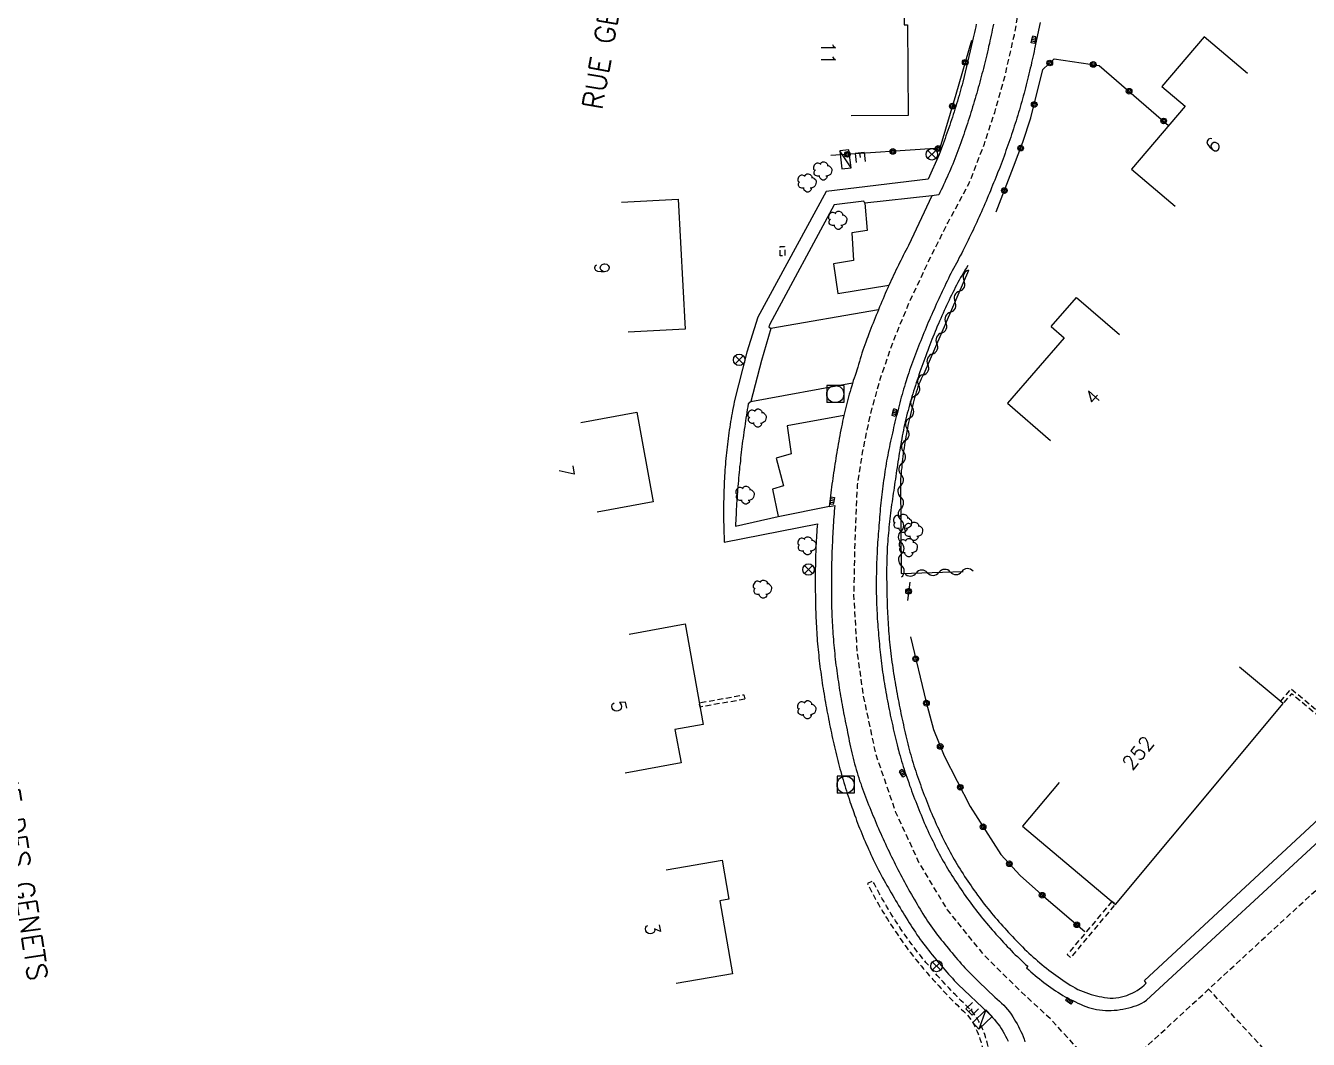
# Model space of a CAD drawing. Header units: millimetres. Extents: x 150037 to 150985, y 153000 to 154000.
# Drawn here: x 150276 to 150388.6, y 153762.5 to 153851.5 of the extents above; entities that cross this region are included whole.
import ezdxf
from ezdxf.enums import TextEntityAlignment as Align

# ---------------------------------------------------------------- set-up
doc = ezdxf.new("R2010")
doc.units = ezdxf.units.MM
doc.linetypes.add('DASHED', pattern=[0.75, 0.5, -0.25])
doc.layers.get('0').update_dxf_attribs({"linetype": 'CONTINUOUS'})
for name, color, linetype in [('W0001', 6, 'DASHED'), ('W0008', 7, 'CONTINUOUS'), ('W0017', 7, 'CONTINUOUS'), ('W0100', 7, 'CONTINUOUS'), ('W0112', 1, 'DASHED'), ('W0300', 7, 'CONTINUOUS'), ('W0310', 3, 'CONTINUOUS'), ('W0322', 7, 'CONTINUOUS'), ('W0400', 7, 'CONTINUOUS'), ('W0420', 7, 'CONTINUOUS'), ('W0430', 7, 'CONTINUOUS'), ('W0469', 7, 'CONTINUOUS'), ('W0989', 7, 'CONTINUOUS'), ('W0991', 7, 'CONTINUOUS')]:
    doc.layers.add(name, color=color, linetype=linetype)
doc.styles.get("Standard").update_dxf_attribs({"font": 'romans.shx', "width": 0.85})

# ---------------------------------------------------------------- blocks, each defined once
blk = doc.blocks.new('T400')
for p, q in [((-0.15, 0.3), (0.15, 0.3)), ((-0.15, -0.25), (-0.15, 0.3)), ((-0.15, 0.15), (0.15, 0.15)), ((-0.15, 0), (0.15, 0)), ((0.15, 0.3), (0.15, -0.25)), ((-0.15, -0.15), (0.15, -0.15)), ((-0.15, -0.25), (-0.15, -0.3)), ((-0.15, -0.3), (0.15, -0.3)), ((0.15, -0.3), (0.15, -0.25))]:
    blk.add_line(p, q)
blk = doc.blocks.new('T300')
for p, q in [((-0.8, 0.51), (-0.86, 0.34)), ((-0.86, 0.34), (-0.86, 0.17)), ((-0.86, 0.17), (-0.74, 0.06)), ((-0.69, 0.63), (-0.8, 0.51)), ((-0.8, -0.06), (-0.74, 0.06)), ((-0.74, 0.06), (-0.69, 0.11)), ((-0.57, 0.69), (-0.69, 0.63)), ((-0.46, 0.69), (-0.57, 0.69)), ((-0.29, 0.63), (-0.46, 0.69)), ((-0.29, 0.63), (-0.17, 0.74)), ((-0.23, 0.57), (-0.29, 0.63)), ((-0.17, 0.74), (-0.06, 0.8)), ((-0.06, 0.8), (0.06, 0.8)), ((0.06, 0.8), (0.23, 0.74)), ((0.23, 0.74), (0.34, 0.63)), ((0.34, 0.63), (0.4, 0.51)), ((0.46, 0.46), (0.34, 0.46)), ((0.4, 0.51), (0.4, 0.46)), ((0.57, 0.4), (0.46, 0.46)), ((0.57, 0.4), (0.69, 0.29)), ((0.69, 0.29), (0.74, 0.17)), ((0.74, 0.06), (0.69, -0.17)), ((0.74, 0.17), (0.74, 0.06)), ((-0.8, -0.17), (-0.8, -0.06)), ((-0.8, -0.23), (-0.8, -0.17)), ((-0.74, -0.34), (-0.8, -0.23)), ((-0.69, -0.4), (-0.74, -0.34)), ((-0.51, -0.46), (-0.69, -0.4)), ((-0.4, -0.46), (-0.51, -0.46)), ((-0.4, -0.46), (-0.34, -0.46)), ((-0.34, -0.46), (-0.34, -0.4)), ((-0.34, -0.51), (-0.34, -0.46)), ((-0.29, -0.63), (-0.34, -0.51)), ((-0.17, -0.74), (-0.29, -0.63)), ((-0.06, -0.8), (-0.17, -0.74)), ((0.06, -0.8), (-0.06, -0.8)), ((0.17, -0.74), (0.06, -0.8)), ((0.23, -0.69), (0.17, -0.74)), ((0.29, -0.46), (0.23, -0.46)), ((0.29, -0.63), (0.23, -0.69)), ((0.46, -0.4), (0.29, -0.46)), ((0.34, -0.51), (0.29, -0.63)), ((0.34, -0.51), (0.34, -0.46)), ((0.57, -0.34), (0.46, -0.4)), ((0.63, -0.29), (0.57, -0.34)), ((0.69, -0.17), (0.63, -0.29))]:
    blk.add_line(p, q)
blk = doc.blocks.new('T430')
at = {"flags": 128}
for points in [[(-0.4, 2.1), (0.4, 2.1)], [(-0.4, 2.1), (-0.4, 1.3)], [(-0.4, 1.7), (0, 1.7)], [(-0.4, 1.3), (0.4, 1.3)], [(0.8, 0.8), (-0.8, 0.8)], [(-0.8, 0.8), (-0.8, 0)], [(0.8, 0.8), (-0.8, 0)], [(-0.8, 0), (0.8, 0)], [(0.8, 0), (0.8, 0.8)]]:
    blk.add_lwpolyline(points, dxfattribs=at)
blk = doc.blocks.new('T420')
for p, q in [((0.75, 0.75), (-0.75, 0.75)), ((-0.75, 0.75), (-0.75, -0.75)), ((0.75, 0.75), (0.75, -0.75)), ((0.75, -0.75), (-0.75, -0.75))]:
    blk.add_line(p, q)
blk.add_ellipse((0, 0), major_axis=(-0.53, 0.53), ratio=1, start_param=3.926991, end_param=10.210176)
blk = doc.blocks.new('t322o')
at = {"color": 0, "linetype": 'Continuous'}
for radius in [0.25, 0.15]:
    blk.add_circle((0, 0), radius, dxfattribs=at)
blk = doc.blocks.new('t310o')
at = {"color": 0, "linetype": 'Continuous'}
for centre, start, end in [((-0.5, 0.38), 216.8699, 323.1304), ((0.5, -0.37), 36.8699, 143.1303)]:
    blk.add_arc(centre, 0.625, start, end, dxfattribs=at)
blk = doc.blocks.new('T469')
at = {"color": 0, "linetype": 'Continuous', "flags": 128}
for points in [[(-0.35, 0.35), (0.35, -0.35)], [(-0.35, -0.35), (0.35, 0.35)]]:
    blk.add_lwpolyline(points, dxfattribs=at)
at = {"color": 0, "linetype": 'Continuous'}
blk.add_circle((0, 0), 0.5, dxfattribs=at)

msp = doc.modelspace()

# ---------------------------------------------------------------- linework, layer by layer
at = {"layer": 'W0001', "flags": 128}
for points in [[(150557.22, 153911.95), (150568.26, 153897.22), (150571.49, 153889.95), (150570.79, 153884.96), (150566.74, 153864.05), (150563.92, 153849.5), (150558.38, 153820.99), (150549.94, 153777.56), (150548.2, 153768.61), (150545.69, 153759.37), (150527.23, 153755.67), (150515.09, 153754.66), (150453.25, 153745.49), (150424.48, 153741.25), (150404.69, 153739.15), (150397.3, 153745.56), (150387.01, 153759.18), (150379.86, 153766.94)], [(150371.04, 153758.8), (150365.93, 153764.36), (150363.06, 153767.02), (150360.11, 153769.97), (150356.93, 153773.89), (150354.42, 153778.07), (150352.39, 153782.46), (150350.64, 153787.56), (150349.54, 153792.76), (150349, 153796.59), (150348.71, 153801.53), (150348.81, 153806.25), (150349.02, 153811.19), (150349.46, 153814.05), (150350.15, 153817.37), (150351.05, 153820.59), (150352.12, 153823.73), (150353.58, 153827.26), (150355.2, 153830.71), (150356.95, 153834.23), (150358.8, 153837.64), (150360.17, 153841.16), (150361.07, 153843.92), (150362.02, 153847.3), (150362.8, 153850.74), (150363.45, 153854.21), (150363.96, 153858.34), (150364.21, 153861.8), (150364.31, 153865.26), (150364.23, 153875.34), (150364.17, 153883.55), (150363.88, 153886.63), (150363.85, 153893.7), (150364.01, 153898.24), (150365.11, 153904.75)], [(150279.37, 153677.64), (150283.88, 153680.51), (150286.06, 153681.39), (150289.46, 153683.56), (150317.75, 153709.64), (150349.8, 153739.22), (150397.27, 153782.98), (150432.69, 153815.66), (150460.67, 153841.46), (150464.93, 153845.6), (150468.43, 153850.92), (150473.88, 153847.96), (150478.74, 153844.21), (150483.09, 153839.49), (150491.08, 153832.7), (150504.88, 153833.79), (150544.76, 153839.69), (150555.4, 153840.15), (150561.86, 153838.9)]]:
    msp.add_lwpolyline(points, dxfattribs=at)
at = {"layer": 'W0008', "flags": 128}
for points in [[(150359.45, 153851.68), (150359.4, 153851.44), (150359.35, 153851.19), (150359.29, 153850.95), (150359.24, 153850.7), (150359.18, 153850.46), (150359.12, 153850.22), (150358.27, 153846.59), (150358.21, 153846.35), (150358.14, 153846.11), (150358.07, 153845.87), (150358.01, 153845.64), (150357.94, 153845.4), (150357.87, 153845.16), (150357.8, 153844.92), (150357.73, 153844.68), (150357.65, 153844.45), (150357.58, 153844.21), (150357.51, 153843.98), (150357.43, 153843.74), (150357.36, 153843.5), (150357.28, 153843.27), (150357.2, 153843.03), (150357.12, 153842.8), (150357.04, 153842.57), (150356.96, 153842.33), (150356.88, 153842.1), (150356.79, 153841.87), (150356.71, 153841.63), (150356.62, 153841.4), (150356.54, 153841.17), (150356.45, 153840.94), (150356.36, 153840.7), (150356.27, 153840.47), (150356.18, 153840.24), (150355.23, 153838.07), (150346.28, 153836.98), (150340.27, 153825.94), (150339.31, 153822.88), (150338.2, 153818.5), (150338.15, 153818.26), (150338.1, 153818.01), (150338.05, 153817.76), (150338.01, 153817.51), (150337.96, 153817.27), (150337.92, 153817.02), (150337.87, 153816.77), (150337.83, 153816.52), (150337.8, 153816.28), (150337.76, 153816.03), (150337.72, 153815.78), (150337.69, 153815.53), (150337.65, 153815.28), (150337.62, 153815.03), (150337.59, 153814.78), (150337.56, 153814.54), (150337.53, 153814.29), (150337.51, 153814.04), (150337.48, 153813.79), (150337.46, 153813.54), (150337.44, 153813.28), (150337.42, 153813.03), (150337.4, 153812.78), (150337.38, 153812.53), (150337.36, 153812.27), (150337.35, 153812.02), (150337.33, 153811.77), (150337.32, 153811.52), (150337.31, 153811.26), (150337.3, 153811.01), (150337.29, 153810.76), (150337.28, 153810.5), (150337.27, 153810.25), (150337.27, 153810), (150337.26, 153809.74), (150337.26, 153809.49), (150337.26, 153809.24), (150337.26, 153808.98), (150337.26, 153808.73), (150337.26, 153808.48), (150337.26, 153808.22), (150337.26, 153807.97), (150337.27, 153807.72), (150337.27, 153807.46), (150337.28, 153807.21), (150337.29, 153806.96), (150337.3, 153806.7), (150337.31, 153806.45), (150337.32, 153806.2), (150345.5, 153807.8), (150345.48, 153807.55), (150345.46, 153807.31), (150345.44, 153807.06), (150345.43, 153806.81), (150345.41, 153806.57), (150345.4, 153806.32), (150345.38, 153806.07), (150345.37, 153805.83), (150345.36, 153805.58), (150345.35, 153805.33), (150345.34, 153805.09), (150345.33, 153804.84), (150345.33, 153804.59), (150345.32, 153804.34), (150345.32, 153804.1), (150345.31, 153803.85), (150345.31, 153803.6), (150345.31, 153803.36), (150345.31, 153803.1), (150345.31, 153802.85), (150345.31, 153802.59), (150345.31, 153802.34), (150345.31, 153802.08), (150345.31, 153801.83), (150345.32, 153801.58), (150345.32, 153801.32), (150345.32, 153801.07), (150345.33, 153800.81), (150345.34, 153800.56), (150345.34, 153800.31), (150345.35, 153800.05), (150345.36, 153799.8), (150345.37, 153799.54), (150345.38, 153799.29), (150345.39, 153799.04), (150345.41, 153798.78), (150345.42, 153798.53), (150345.44, 153798.27), (150345.45, 153798.02), (150345.47, 153797.77), (150345.49, 153797.51), (150345.51, 153797.26), (150345.53, 153797.01), (150345.56, 153796.75), (150345.58, 153796.51), (150345.61, 153796.26), (150345.63, 153796.02), (150345.66, 153795.77), (150345.69, 153795.53), (150345.72, 153795.28), (150345.75, 153795.04), (150345.79, 153794.79), (150345.82, 153794.55), (150345.85, 153794.31), (150345.89, 153794.06), (150345.93, 153793.82), (150345.96, 153793.58), (150346, 153793.33), (150346.04, 153793.09), (150346.08, 153792.85), (150346.12, 153792.6), (150346.16, 153792.36), (150346.21, 153792.12), (150346.25, 153791.88), (150346.29, 153791.63), (150346.34, 153791.39), (150346.38, 153791.15), (150346.43, 153790.91), (150346.48, 153790.67), (150346.53, 153790.42), (150346.57, 153790.18), (150346.62, 153789.94), (150346.67, 153789.69), (150346.73, 153789.45), (150346.78, 153789.2), (150346.83, 153788.96), (150346.89, 153788.71), (150346.94, 153788.47), (150347, 153788.22), (150347.05, 153787.98), (150347.11, 153787.74), (150347.17, 153787.49), (150347.23, 153787.25), (150347.29, 153787.01), (150347.35, 153786.76), (150347.42, 153786.52), (150347.48, 153786.28), (150347.55, 153786.04), (150347.61, 153785.79), (150347.68, 153785.55), (150347.75, 153785.31), (150347.82, 153785.07), (150347.9, 153784.83), (150347.97, 153784.59), (150348.05, 153784.35), (150348.12, 153784.11), (150348.2, 153783.88), (150348.28, 153783.64), (150348.36, 153783.4), (150348.44, 153783.17), (150348.52, 153782.93), (150348.6, 153782.7), (150348.69, 153782.46), (150348.77, 153782.23), (150348.86, 153781.99), (150348.94, 153781.76), (150349.03, 153781.52), (150349.12, 153781.29), (150349.21, 153781.06), (150349.31, 153780.83), (150349.4, 153780.6), (150349.49, 153780.36), (150349.59, 153780.13), (150349.69, 153779.9), (150349.79, 153779.67), (150349.89, 153779.45), (150349.99, 153779.22), (150350.09, 153778.99), (150350.2, 153778.76), (150350.3, 153778.54), (150350.41, 153778.31), (150350.52, 153778.08), (150350.64, 153777.85), (150350.75, 153777.62), (150350.87, 153777.39), (150350.99, 153777.17), (150351.11, 153776.94), (150351.23, 153776.72), (150351.35, 153776.49), (150351.47, 153776.27), (150351.6, 153776.05), (150351.73, 153775.83), (150351.85, 153775.61), (150351.98, 153775.39), (150352.11, 153775.17), (150352.24, 153774.95), (150352.37, 153774.73), (150352.5, 153774.51), (150352.63, 153774.29), (150352.76, 153774.07), (150352.89, 153773.85), (150353.03, 153773.64), (150353.16, 153773.42), (150353.29, 153773.2), (150353.43, 153772.98), (150353.56, 153772.77), (150353.69, 153772.56), (150353.83, 153772.35), (150353.96, 153772.14), (150354.1, 153771.93), (150354.24, 153771.72), (150354.38, 153771.52), (150354.53, 153771.31), (150354.68, 153771.11), (150354.83, 153770.91), (150354.98, 153770.72), (150355.13, 153770.52), (150355.28, 153770.33), (150355.43, 153770.14), (150355.59, 153769.94), (150355.74, 153769.75), (150355.9, 153769.56), (150356.05, 153769.37), (150356.21, 153769.18), (150356.37, 153769), (150356.53, 153768.81), (150356.69, 153768.62), (150356.86, 153768.44), (150357.02, 153768.25), (150357.18, 153768.07), (150357.35, 153767.89), (150357.51, 153767.7), (150357.68, 153767.52), (150357.85, 153767.34), (150360.52, 153764.82), (150360.71, 153764.64), (150360.88, 153764.46), (150361.05, 153764.27), (150361.21, 153764.08), (150361.36, 153763.88), (150361.51, 153763.68), (150361.65, 153763.47), (150361.78, 153763.26), (150361.91, 153763.05), (150362.03, 153762.82), (150362.14, 153762.6), (150362.24, 153762.37)], [(150360.96, 153851.66), (150360.91, 153851.42), (150360.86, 153851.18), (150360.81, 153850.93), (150360.76, 153850.69), (150360.7, 153850.45), (150360.65, 153850.2), (150360.6, 153849.96), (150360.54, 153849.72), (150360.49, 153849.48), (150360.43, 153849.24), (150360.37, 153848.99), (150360.32, 153848.75), (150360.26, 153848.51), (150360.2, 153848.27), (150360.14, 153848.03), (150360.08, 153847.79), (150360.02, 153847.55), (150359.95, 153847.31), (150359.89, 153847.07), (150359.83, 153846.83), (150359.76, 153846.59), (150359.7, 153846.35), (150359.63, 153846.11), (150359.56, 153845.86), (150359.49, 153845.62), (150359.42, 153845.37), (150359.35, 153845.13), (150359.28, 153844.89), (150359.21, 153844.64), (150359.13, 153844.4), (150359.06, 153844.16), (150358.98, 153843.91), (150358.91, 153843.67), (150358.83, 153843.43), (150358.75, 153843.19), (150358.67, 153842.94), (150358.59, 153842.7), (150358.51, 153842.46), (150358.43, 153842.22), (150358.35, 153841.98), (150358.26, 153841.74), (150358.18, 153841.5), (150358.09, 153841.26), (150358.01, 153841.02), (150357.92, 153840.78), (150357.83, 153840.55), (150357.74, 153840.31), (150357.65, 153840.07), (150357.56, 153839.84), (150357.47, 153839.61), (150357.38, 153839.38), (150357.28, 153839.15), (150357.19, 153838.92), (150357.09, 153838.7), (150356.99, 153838.47), (150356.89, 153838.24), (150356.79, 153838.02), (150356.69, 153837.79), (150356.58, 153837.57), (150356.48, 153837.34), (150356.37, 153837.12), (150356.26, 153836.9), (150356.15, 153836.68), (150355.56, 153836.6), (150353.49, 153832.23), (150353.37, 153832.01), (150353.26, 153831.8), (150353.15, 153831.58), (150353.04, 153831.36), (150352.93, 153831.15), (150352.82, 153830.93), (150352.72, 153830.71), (150352.61, 153830.5), (150352.5, 153830.28), (150352.4, 153830.06), (150352.29, 153829.84), (150352.19, 153829.62), (150352.08, 153829.4), (150351.98, 153829.19), (150351.88, 153828.97), (150351.78, 153828.74), (150351.67, 153828.51), (150351.57, 153828.27), (150351.46, 153828.03), (150351.36, 153827.8), (150351.26, 153827.56), (150351.16, 153827.32), (150351.06, 153827.08), (150350.96, 153826.84), (150350.87, 153826.6), (150350.77, 153826.36), (150350.67, 153826.13), (150350.58, 153825.89), (150350.48, 153825.65), (150350.39, 153825.42), (150350.29, 153825.18), (150350.2, 153824.95), (150350.11, 153824.71), (150350.01, 153824.47), (150349.92, 153824.23), (150349.83, 153824), (150349.74, 153823.76), (150349.66, 153823.52), (150349.57, 153823.28), (150349.49, 153823.04), (150349.41, 153822.79), (150349.33, 153822.54), (150349.26, 153822.29), (150349.19, 153822.05), (150349.12, 153821.8), (150349.05, 153821.55), (150348.97, 153821.3), (150348.89, 153821.07), (150348.81, 153820.83), (150348.73, 153820.6), (150348.65, 153820.37), (150348.58, 153820.13), (150348.51, 153819.9), (150348.44, 153819.66), (150348.37, 153819.43), (150348.3, 153819.19), (150348.24, 153818.96), (150348.17, 153818.72), (150348.11, 153818.49), (150348.05, 153818.25), (150347.99, 153818.01), (150347.93, 153817.77), (150347.87, 153817.54), (150347.82, 153817.3), (150347.76, 153817.05), (150347.71, 153816.8), (150347.66, 153816.55), (150347.61, 153816.3), (150347.56, 153816.05), (150347.51, 153815.8), (150347.46, 153815.55), (150347.42, 153815.3), (150347.37, 153815.05), (150347.33, 153814.8), (150347.28, 153814.55), (150347.24, 153814.3), (150347.2, 153814.05), (150347.16, 153813.8), (150347.12, 153813.54), (150347.08, 153813.29), (150347.04, 153813.04), (150347, 153812.79), (150346.96, 153812.54), (150346.92, 153812.28), (150346.88, 153812.03), (150346.85, 153811.78), (150346.82, 153811.53), (150346.78, 153811.27), (150346.75, 153811.02), (150346.72, 153810.77), (150346.69, 153810.52), (150346.66, 153810.26), (150346.54, 153809.33), (150347.02, 153809.41), (150347, 153809.16), (150346.98, 153808.91), (150346.96, 153808.66), (150346.94, 153808.41), (150346.92, 153808.16), (150346.91, 153807.91), (150346.89, 153807.66), (150346.88, 153807.41), (150346.86, 153807.16), (150346.85, 153806.91), (150346.83, 153806.66), (150346.82, 153806.41), (150346.81, 153806.16), (150346.8, 153805.91), (150346.79, 153805.66), (150346.78, 153805.41), (150346.77, 153805.16), (150346.76, 153804.9), (150346.76, 153804.65), (150346.75, 153804.4), (150346.75, 153804.15), (150346.74, 153803.9), (150346.74, 153803.65), (150346.73, 153803.4), (150346.73, 153803.15), (150346.73, 153802.9), (150346.73, 153802.65), (150346.73, 153802.4), (150346.73, 153802.15), (150346.73, 153801.9), (150346.73, 153801.65), (150346.73, 153801.4), (150346.74, 153801.15), (150346.74, 153800.9), (150346.75, 153800.64), (150346.75, 153800.39), (150346.76, 153800.14), (150346.77, 153799.89), (150346.78, 153799.64), (150346.79, 153799.39), (150346.8, 153799.14), (150346.82, 153798.89), (150346.83, 153798.64), (150346.85, 153798.39), (150346.86, 153798.14), (150346.88, 153797.89), (150346.9, 153797.64), (150346.92, 153797.39), (150346.94, 153797.15), (150346.97, 153796.9), (150346.99, 153796.65), (150347.02, 153796.4), (150347.04, 153796.15), (150347.07, 153795.9), (150347.1, 153795.65), (150347.13, 153795.4), (150347.17, 153795.15), (150347.2, 153794.9), (150347.23, 153794.66), (150347.27, 153794.41), (150347.3, 153794.16), (150347.34, 153793.91), (150347.38, 153793.66), (150347.42, 153793.42), (150347.45, 153793.17), (150347.5, 153792.92), (150347.54, 153792.67), (150347.58, 153792.43), (150347.62, 153792.18), (150347.67, 153791.93), (150347.71, 153791.69), (150347.76, 153791.44), (150347.8, 153791.19), (150347.85, 153790.95), (150347.9, 153790.7), (150347.95, 153790.46), (150348, 153790.21), (150348.05, 153789.96), (150348.1, 153789.71), (150348.15, 153789.46), (150348.2, 153789.21), (150348.25, 153788.96), (150348.3, 153788.7), (150348.36, 153788.45), (150348.41, 153788.2), (150348.47, 153787.95), (150348.52, 153787.7), (150348.58, 153787.46), (150348.64, 153787.21), (150348.71, 153786.96), (150348.77, 153786.71), (150348.84, 153786.46), (150348.91, 153786.22), (150348.98, 153785.97), (150349.05, 153785.73), (150349.13, 153785.48), (150349.21, 153785.24), (150349.3, 153785), (150349.38, 153784.76), (150349.47, 153784.53), (150349.55, 153784.29), (150349.64, 153784.06), (150349.73, 153783.82), (150349.82, 153783.59), (150349.91, 153783.36), (150350, 153783.13), (150350.09, 153782.89), (150350.19, 153782.66), (150350.28, 153782.43), (150350.37, 153782.2), (150350.47, 153781.97), (150350.57, 153781.74), (150350.66, 153781.51), (150350.76, 153781.28), (150350.86, 153781.05), (150350.96, 153780.82), (150351.06, 153780.6), (150351.16, 153780.37), (150351.27, 153780.14), (150351.37, 153779.92), (150351.47, 153779.69), (150351.58, 153779.46), (150351.69, 153779.24), (150351.79, 153779.02), (150351.9, 153778.79), (150352.01, 153778.57), (150352.12, 153778.34), (150352.23, 153778.12), (150352.34, 153777.9), (150352.45, 153777.68), (150352.57, 153777.45), (150352.68, 153777.23), (150352.8, 153777.01), (150352.91, 153776.79), (150353.03, 153776.57), (150353.15, 153776.35), (150353.27, 153776.13), (150353.39, 153775.91), (150353.51, 153775.7), (150353.63, 153775.48), (150353.75, 153775.26), (150353.88, 153775.04), (150354, 153774.83), (150354.13, 153774.61), (150354.25, 153774.4), (150354.38, 153774.18), (150354.51, 153773.97), (150354.64, 153773.75), (150354.77, 153773.54), (150354.9, 153773.32), (150355.04, 153773.11), (150355.18, 153772.9), (150355.32, 153772.69), (150355.47, 153772.49), (150355.61, 153772.28), (150355.76, 153772.08), (150355.91, 153771.88), (150356.06, 153771.68), (150356.22, 153771.48), (150356.37, 153771.28), (150356.53, 153771.09), (150356.69, 153770.89), (150356.85, 153770.7), (150357.01, 153770.5), (150357.17, 153770.31), (150357.33, 153770.12), (150357.49, 153769.92), (150357.65, 153769.73), (150357.81, 153769.54), (150357.97, 153769.36), (150358.13, 153769.17), (150358.3, 153768.99), (150358.46, 153768.81), (150358.63, 153768.63), (150358.8, 153768.45), (150358.97, 153768.28), (150359.15, 153768.1), (150359.32, 153767.93), (150359.5, 153767.76), (150359.67, 153767.59), (150361.09, 153766.22), (150361.29, 153766.06), (150361.49, 153765.89), (150361.68, 153765.72), (150361.86, 153765.54), (150362.03, 153765.35), (150362.2, 153765.15), (150362.36, 153764.95), (150362.51, 153764.74), (150362.66, 153764.52), (150362.79, 153764.31), (150362.91, 153764.1), (150363.04, 153763.89), (150363.15, 153763.67), (150363.26, 153763.45), (150363.37, 153763.23), (150363.47, 153763), (150363.56, 153762.77), (150363.65, 153762.54), (150363.73, 153762.31)], [(150365.05, 153851.83), (150364.58, 153849.51), (150364.53, 153849.27), (150364.48, 153849.02), (150364.42, 153848.78), (150364.37, 153848.53), (150364.31, 153848.29), (150364.26, 153848.04), (150364.2, 153847.8), (150364.14, 153847.55), (150364.08, 153847.31), (150364.02, 153847.06), (150363.96, 153846.82), (150363.9, 153846.57), (150363.84, 153846.33), (150363.78, 153846.09), (150363.71, 153845.85), (150363.65, 153845.6), (150363.58, 153845.36), (150363.51, 153845.12), (150363.45, 153844.88), (150363.38, 153844.63), (150363.31, 153844.39), (150363.24, 153844.15), (150363.17, 153843.91), (150363.09, 153843.67), (150363.02, 153843.43), (150362.95, 153843.19), (150362.87, 153842.95), (150362.79, 153842.71), (150362.72, 153842.47), (150362.64, 153842.23), (150362.56, 153841.99), (150362.48, 153841.75), (150362.4, 153841.51), (150362.32, 153841.28), (150362.23, 153841.04), (150362.15, 153840.8), (150362.06, 153840.57), (150361.98, 153840.33), (150361.89, 153840.09), (150361.8, 153839.86), (150361.72, 153839.62), (150361.63, 153839.39), (150361.54, 153839.15), (150361.45, 153838.92), (150361.35, 153838.69), (150361.26, 153838.45), (150361.17, 153838.22), (150361.08, 153837.98), (150360.98, 153837.75), (150360.89, 153837.52), (150360.79, 153837.29), (150360.7, 153837.05), (150360.6, 153836.82), (150360.5, 153836.59), (150360.4, 153836.36), (150360.31, 153836.13), (150360.21, 153835.89), (150360.11, 153835.66), (150360, 153835.43), (150359.9, 153835.2), (150359.8, 153834.97), (150359.7, 153834.74), (150359.59, 153834.51), (150359.49, 153834.28), (150359.38, 153834.05), (150359.28, 153833.82), (150359.17, 153833.59), (150359.06, 153833.37), (150358.95, 153833.14), (150358.84, 153832.91), (150358.73, 153832.69), (150358.62, 153832.46), (150358.51, 153832.23), (150358.39, 153832.01), (150358.28, 153831.78), (150358.17, 153831.56), (150358.05, 153831.33), (150357.93, 153831.11), (150357.82, 153830.89), (150357.34, 153830), (150357.22, 153829.78), (150357.11, 153829.56), (150357, 153829.34), (150356.89, 153829.11), (150356.78, 153828.89), (150356.68, 153828.66), (150356.57, 153828.44), (150356.46, 153828.21), (150356.36, 153827.99), (150356.25, 153827.76), (150356.15, 153827.54), (150356.04, 153827.31), (150355.94, 153827.09), (150355.84, 153826.86), (150355.74, 153826.63), (150355.64, 153826.4), (150355.54, 153826.18), (150355.44, 153825.95), (150355.34, 153825.72), (150355.24, 153825.49), (150355.14, 153825.26), (150355.04, 153825.03), (150354.95, 153824.8), (150354.85, 153824.57), (150354.75, 153824.33), (150354.66, 153824.1), (150354.57, 153823.87), (150354.47, 153823.64), (150354.38, 153823.4), (150354.29, 153823.17), (150354.2, 153822.93), (150354.11, 153822.7), (150354.02, 153822.46), (150353.94, 153822.23), (150353.85, 153821.99), (150353.77, 153821.76), (150353.68, 153821.52), (150353.6, 153821.28), (150353.52, 153821.05), (150353.44, 153820.81), (150353.36, 153820.57), (150353.29, 153820.34), (150353.22, 153820.1), (150353.14, 153819.86), (150353.07, 153819.62), (150353, 153819.38), (150352.93, 153819.15), (150352.87, 153818.91), (150352.8, 153818.67), (150352.74, 153818.43), (150352.67, 153818.19), (150352.61, 153817.94), (150352.55, 153817.7), (150352.49, 153817.46), (150352.43, 153817.22), (150352.37, 153816.98), (150352.31, 153816.74), (150352.25, 153816.49), (150352.19, 153816.25), (150352.14, 153816.01), (150352.08, 153815.77), (150352.03, 153815.52), (150351.97, 153815.28), (150351.92, 153815.04), (150351.87, 153814.79), (150351.82, 153814.55), (150351.77, 153814.31), (150351.72, 153814.06), (150351.67, 153813.82), (150351.63, 153813.57), (150351.58, 153813.33), (150351.54, 153813.08), (150351.5, 153812.84), (150351.46, 153812.59), (150351.42, 153812.35), (150351.38, 153812.1), (150351.35, 153811.85), (150351.31, 153811.61), (150351.28, 153811.36), (150351.24, 153811.11), (150351.21, 153810.87), (150351.18, 153810.62), (150351.15, 153810.37), (150351.13, 153810.13), (150351.1, 153809.88), (150351.07, 153809.63), (150351.05, 153809.39), (150351.02, 153809.14), (150351, 153808.89), (150350.98, 153808.64), (150350.96, 153808.39), (150350.94, 153808.15), (150350.92, 153807.9), (150350.9, 153807.65), (150350.88, 153807.4), (150350.86, 153807.16), (150350.84, 153806.91), (150350.83, 153806.66), (150350.81, 153806.41), (150350.79, 153806.16), (150350.78, 153805.91), (150350.76, 153805.67), (150350.75, 153805.42), (150350.74, 153805.17), (150350.72, 153804.92), (150350.71, 153804.67), (150350.7, 153804.42), (150350.69, 153804.17), (150350.69, 153803.92), (150350.68, 153803.67), (150350.68, 153803.42), (150350.67, 153803.17), (150350.67, 153802.92), (150350.67, 153802.67), (150350.67, 153802.42), (150350.67, 153802.17), (150350.67, 153801.92), (150350.67, 153801.67), (150350.68, 153801.42), (150350.69, 153801.17), (150350.69, 153800.93), (150350.7, 153800.68), (150350.71, 153800.44), (150350.72, 153800.19), (150350.74, 153799.95), (150350.75, 153799.7), (150350.76, 153799.46), (150350.78, 153799.21), (150350.8, 153798.97), (150350.81, 153798.72), (150350.83, 153798.48), (150350.85, 153798.24), (150350.87, 153797.99), (150350.89, 153797.75), (150350.91, 153797.5), (150350.94, 153797.26), (150350.96, 153797.01), (150350.99, 153796.77), (150351.01, 153796.53), (150351.04, 153796.28), (150351.07, 153796.04), (150351.1, 153795.8), (150351.13, 153795.54), (150351.16, 153795.29), (150351.19, 153795.03), (150351.23, 153794.78), (150351.27, 153794.53), (150351.3, 153794.27), (150351.34, 153794.02), (150351.38, 153793.77), (150351.43, 153793.51), (150351.47, 153793.26), (150351.51, 153793.01), (150351.56, 153792.76), (150351.6, 153792.5), (150351.65, 153792.25), (150351.7, 153792), (150351.75, 153791.75), (150351.8, 153791.5), (150351.85, 153791.25), (150351.9, 153791.01), (150351.95, 153790.77), (150352, 153790.53), (150352.06, 153790.29), (150352.11, 153790.05), (150352.16, 153789.81), (150352.22, 153789.57), (150352.27, 153789.33), (150352.33, 153789.09), (150352.38, 153788.86), (150352.44, 153788.62), (150352.5, 153788.38), (150352.56, 153788.14), (150352.63, 153787.91), (150352.69, 153787.67), (150352.76, 153787.43), (150352.82, 153787.2), (150352.89, 153786.96), (150352.96, 153786.73), (150353.04, 153786.5), (150353.11, 153786.26), (150353.19, 153786.02), (150353.27, 153785.78), (150353.35, 153785.54), (150353.44, 153785.31), (150353.52, 153785.07), (150353.6, 153784.83), (150353.69, 153784.59), (150353.77, 153784.36), (150353.86, 153784.12), (150353.95, 153783.88), (150354.04, 153783.65), (150354.13, 153783.41), (150354.22, 153783.18), (150354.31, 153782.94), (150354.4, 153782.71), (150354.5, 153782.48), (150354.6, 153782.24), (150354.69, 153782.01), (150354.79, 153781.78), (150354.89, 153781.55), (150354.99, 153781.32), (150355.09, 153781.09), (150355.2, 153780.86), (150355.3, 153780.63), (150355.41, 153780.4), (150355.52, 153780.17), (150355.63, 153779.95), (150355.74, 153779.72), (150355.85, 153779.49), (150355.97, 153779.27), (150356.08, 153779.04), (150356.2, 153778.83), (150356.31, 153778.61), (150356.43, 153778.39), (150356.55, 153778.18), (150356.68, 153777.97), (150356.8, 153777.75), (150356.93, 153777.54), (150357.05, 153777.33), (150357.18, 153777.12), (150357.31, 153776.92), (150357.44, 153776.71), (150357.58, 153776.5), (150357.71, 153776.3), (150357.85, 153776.09), (150357.98, 153775.89), (150358.12, 153775.69), (150358.26, 153775.48), (150358.4, 153775.28), (150358.54, 153775.08), (150358.69, 153774.88), (150358.83, 153774.68), (150358.98, 153774.48), (150359.12, 153774.29), (150359.27, 153774.09), (150359.42, 153773.89), (150359.57, 153773.69), (150359.73, 153773.5), (150359.88, 153773.3), (150360.04, 153773.11), (150360.2, 153772.91), (150360.35, 153772.72), (150360.52, 153772.53), (150360.68, 153772.34), (150360.84, 153772.15), (150361.01, 153771.97), (150361.17, 153771.78), (150361.34, 153771.6), (150361.51, 153771.41), (150361.67, 153771.23), (150361.84, 153771.04), (150362.01, 153770.86), (150362.18, 153770.68), (150362.36, 153770.5), (150362.53, 153770.32), (150362.7, 153770.14), (150362.88, 153769.96), (150363.06, 153769.79), (150363.24, 153769.62), (150363.42, 153769.45), (150363.6, 153769.28), (150363.79, 153769.11), (150363.98, 153768.95), (150363.87, 153768.81), (150364.06, 153768.64), (150364.24, 153768.47), (150364.43, 153768.31), (150364.62, 153768.14), (150364.81, 153767.99), (150365.01, 153767.83), (150365.2, 153767.67), (150365.4, 153767.52), (150365.6, 153767.37), (150365.81, 153767.22), (150366.01, 153767.08), (150366.21, 153766.94), (150366.42, 153766.8), (150366.63, 153766.66), (150366.84, 153766.52), (150367.05, 153766.39), (150367.27, 153766.27), (150367.49, 153766.15), (150367.71, 153766.04), (150367.93, 153765.93), (150368.16, 153765.82), (150368.38, 153765.71), (150368.61, 153765.61), (150368.84, 153765.51), (150369.07, 153765.42), (150369.3, 153765.34), (150369.54, 153765.26), (150369.78, 153765.2), (150370.02, 153765.15), (150370.27, 153765.11), (150370.53, 153765.08), (150370.79, 153765.06), (150371.05, 153765.06), (150371.31, 153765.06), (150371.57, 153765.08), (150371.83, 153765.1), (150372.08, 153765.14), (150372.34, 153765.18), (150372.59, 153765.23), (150372.84, 153765.29), (150373.1, 153765.36), (150373.33, 153765.43), (150373.55, 153765.51), (150373.77, 153765.6), (150373.98, 153765.71), (150374.19, 153765.83), (150374.39, 153765.97), (150391.47, 153781.72)], [(150349.65, 153835.95), (150349.58, 153836.13), (150346.97, 153835.81), (150341.33, 153825.32), (150341.24, 153825.08), (150341.42, 153824.94)], [(150358.7, 153830.49), (150358.58, 153830.28), (150358.45, 153830.06), (150358.33, 153829.85), (150358.2, 153829.63), (150358.08, 153829.42), (150357.96, 153829.2), (150357.84, 153828.98), (150357.73, 153828.76), (150357.61, 153828.54), (150357.5, 153828.32), (150357.38, 153828.1), (150357.27, 153827.88), (150357.16, 153827.66), (150357.06, 153827.43), (150356.95, 153827.21), (150356.84, 153826.98), (150356.74, 153826.75), (150356.63, 153826.52), (150356.53, 153826.29), (150356.43, 153826.06), (150356.33, 153825.83), (150356.23, 153825.6), (150356.13, 153825.37), (150356.03, 153825.14), (150355.93, 153824.9), (150355.84, 153824.67), (150355.74, 153824.44), (150355.65, 153824.2), (150355.55, 153823.97), (150355.46, 153823.74), (150355.37, 153823.5), (150355.28, 153823.27), (150355.19, 153823.03), (150355.1, 153822.8), (150355.01, 153822.56), (150354.93, 153822.32), (150354.84, 153822.09), (150354.75, 153821.85), (150354.67, 153821.61), (150354.59, 153821.37), (150354.5, 153821.13), (150354.42, 153820.89), (150354.34, 153820.65), (150354.26, 153820.41), (150354.18, 153820.17), (150354.1, 153819.93), (150354.02, 153819.69), (150353.95, 153819.45), (150353.87, 153819.21), (150353.8, 153818.97), (150353.73, 153818.72), (150353.66, 153818.48), (150353.59, 153818.24), (150353.52, 153817.99), (150353.46, 153817.75), (150353.39, 153817.5), (150353.33, 153817.26), (150353.27, 153817.01), (150353.21, 153816.76), (150353.16, 153816.51), (150353.1, 153816.26), (150353.05, 153816.01), (150353, 153815.76), (150352.95, 153815.51), (150352.91, 153815.25), (150352.86, 153815), (150352.82, 153814.75), (150352.77, 153814.5), (150352.73, 153814.24), (150352.69, 153813.99), (150352.65, 153813.74), (150352.61, 153813.49), (150352.57, 153813.23), (150352.54, 153812.98), (150352.5, 153812.73), (150352.46, 153812.47), (150352.42, 153812.22), (150352.38, 153811.97), (150352.35, 153811.72), (150352.31, 153811.47), (150352.27, 153811.22), (150352.24, 153810.97), (150352.2, 153810.73), (150352.16, 153810.48), (150352.13, 153810.23), (150352.09, 153809.98), (150352.06, 153809.73), (150352.02, 153809.48), (150351.99, 153809.24), (150351.96, 153808.99), (150351.93, 153808.74), (150351.9, 153808.49), (150351.87, 153808.24), (150351.84, 153807.99), (150351.81, 153807.74), (150351.78, 153807.49), (150351.76, 153807.25), (150351.74, 153807), (150351.71, 153806.75), (150351.69, 153806.5), (150351.67, 153806.25), (150351.66, 153806), (150351.64, 153805.74), (150351.63, 153805.48), (150351.62, 153805.23), (150351.61, 153804.97), (150351.6, 153804.72), (150351.59, 153804.46), (150351.59, 153804.21), (150351.58, 153803.95), (150351.58, 153803.7), (150351.58, 153803.44), (150351.58, 153803.19), (150351.58, 153802.93), (150351.59, 153802.68), (150351.59, 153802.42), (150351.59, 153802.16), (150351.6, 153801.91), (150351.61, 153801.65), (150351.61, 153801.4), (150351.62, 153801.15), (150351.63, 153800.9), (150351.63, 153800.65), (150351.64, 153800.4), (150351.65, 153800.15), (150351.66, 153799.9), (150351.67, 153799.65), (150351.69, 153799.4), (150351.7, 153799.15), (150351.71, 153798.9), (150351.73, 153798.65), (150351.75, 153798.4), (150351.77, 153798.15), (150351.79, 153797.9), (150351.81, 153797.66), (150351.83, 153797.41), (150351.86, 153797.16), (150351.88, 153796.91), (150351.91, 153796.66), (150351.94, 153796.4), (150351.98, 153796.15), (150352.01, 153795.9), (150352.04, 153795.64), (150352.08, 153795.39), (150352.12, 153795.14), (150352.15, 153794.89), (150352.19, 153794.64), (150352.23, 153794.38), (150352.28, 153794.13), (150352.32, 153793.88), (150352.36, 153793.63), (150352.41, 153793.38), (150352.45, 153793.13), (150352.5, 153792.88), (150352.54, 153792.63), (150352.59, 153792.38), (150352.64, 153792.13), (150352.69, 153791.88), (150352.74, 153791.63), (150352.79, 153791.38), (150352.84, 153791.13), (150352.89, 153790.88), (150352.95, 153790.64), (150353, 153790.4), (150353.05, 153790.16), (150353.1, 153789.91), (150353.15, 153789.67), (150353.21, 153789.43), (150353.26, 153789.19), (150353.32, 153788.95), (150353.38, 153788.71), (150353.44, 153788.47), (150353.5, 153788.22), (150353.56, 153787.99), (150353.62, 153787.75), (150353.69, 153787.51), (150353.76, 153787.27), (150353.83, 153787.03), (150353.9, 153786.79), (150353.97, 153786.56), (150354.05, 153786.32), (150354.13, 153786.08), (150354.21, 153785.85), (150354.29, 153785.61), (150354.37, 153785.37), (150354.46, 153785.14), (150354.54, 153784.9), (150354.62, 153784.67), (150354.71, 153784.43), (150354.8, 153784.2), (150354.89, 153783.97), (150354.98, 153783.73), (150355.07, 153783.5), (150355.16, 153783.27), (150355.25, 153783.04), (150355.35, 153782.8), (150355.44, 153782.57), (150355.54, 153782.34), (150355.64, 153782.11), (150355.74, 153781.89), (150355.84, 153781.66), (150355.94, 153781.43), (150356.04, 153781.2), (150356.15, 153780.98), (150356.25, 153780.75), (150356.36, 153780.52), (150356.47, 153780.3), (150356.58, 153780.07), (150356.69, 153779.85), (150356.81, 153779.63), (150356.92, 153779.41), (150357.04, 153779.19), (150357.16, 153778.97), (150357.28, 153778.75), (150357.4, 153778.53), (150357.52, 153778.32), (150357.65, 153778.1), (150357.77, 153777.89), (150357.9, 153777.68), (150358.03, 153777.47), (150358.16, 153777.26), (150358.3, 153777.05), (150358.43, 153776.84), (150358.57, 153776.63), (150358.71, 153776.42), (150358.85, 153776.22), (150358.99, 153776.01), (150359.13, 153775.81), (150359.27, 153775.61), (150359.41, 153775.41), (150359.56, 153775.2), (150359.71, 153775), (150359.85, 153774.8), (150360, 153774.6), (150360.16, 153774.4), (150360.31, 153774.2), (150360.47, 153774.01), (150360.63, 153773.81), (150360.79, 153773.62), (150360.95, 153773.42), (150361.11, 153773.23), (150361.28, 153773.04), (150361.44, 153772.85), (150361.61, 153772.67), (150361.78, 153772.48), (150361.95, 153772.29), (150362.12, 153772.11), (150362.29, 153771.92), (150362.46, 153771.74), (150362.64, 153771.55), (150362.81, 153771.37), (150362.98, 153771.19), (150363.16, 153771.01), (150363.34, 153770.82), (150363.52, 153770.64), (150363.7, 153770.46), (150363.88, 153770.28), (150364.07, 153770.1), (150364.26, 153769.93), (150364.45, 153769.76), (150364.64, 153769.59), (150364.83, 153769.42), (150365.03, 153769.25), (150365.22, 153769.09), (150365.42, 153768.93), (150365.62, 153768.77), (150365.82, 153768.61), (150366.03, 153768.46), (150366.23, 153768.31), (150366.44, 153768.16), (150366.65, 153768.01), (150366.86, 153767.87), (150367.06, 153767.72), (150367.27, 153767.57), (150367.49, 153767.43), (150367.7, 153767.29), (150367.92, 153767.16), (150368.14, 153767.04), (150368.37, 153766.92), (150368.61, 153766.82), (150368.84, 153766.73), (150369.07, 153766.64), (150369.3, 153766.56), (150369.53, 153766.48), (150369.77, 153766.41), (150370, 153766.35), (150370.24, 153766.29), (150370.48, 153766.25), (150370.72, 153766.21), (150370.97, 153766.18), (150371.22, 153766.16), (150371.47, 153766.16), (150371.72, 153766.17), (150371.97, 153766.2), (150372.21, 153766.25), (150372.45, 153766.31), (150372.69, 153766.39), (150372.92, 153766.49), (150373.15, 153766.59), (150373.37, 153766.71), (150373.59, 153766.83), (150373.8, 153766.97), (150374, 153767.12), (150374.19, 153767.28), (150374.38, 153767.45), (150374.22, 153767.7), (150390.32, 153782.63)], [(150339.68, 153818.54), (150339.42, 153818.33), (150339.38, 153818.08), (150339.34, 153817.83), (150339.3, 153817.58), (150339.26, 153817.33), (150339.22, 153817.08), (150339.18, 153816.83), (150339.14, 153816.58), (150339.11, 153816.33), (150339.07, 153816.08), (150339.04, 153815.83), (150339, 153815.58), (150338.97, 153815.33), (150338.93, 153815.08), (150338.9, 153814.83), (150338.87, 153814.58), (150338.84, 153814.33), (150338.81, 153814.08), (150338.78, 153813.83), (150338.75, 153813.58), (150338.73, 153813.33), (150338.7, 153813.07), (150338.67, 153812.82), (150338.65, 153812.58), (150338.62, 153812.33), (150338.6, 153812.08), (150338.58, 153811.83), (150338.56, 153811.58), (150338.53, 153811.33), (150338.51, 153811.08), (150338.49, 153810.83), (150338.47, 153810.58), (150338.46, 153810.33), (150338.44, 153810.08), (150338.42, 153809.83), (150338.4, 153809.58), (150338.39, 153809.33), (150338.37, 153809.08), (150338.36, 153808.83), (150338.35, 153808.58), (150338.33, 153808.33), (150338.32, 153808.08), (150338.31, 153807.83), (150338.3, 153807.58), (150342.05, 153808.45)]]:
    msp.add_lwpolyline(points, dxfattribs=at)
at = {"layer": 'W0017', "flags": 128}
for points in [[(150355.56, 153836.6), (150349.65, 153835.94), (150349.88, 153833.54), (150348.51, 153833.35), (150348.66, 153830.92), (150346.9, 153830.63), (150347.28, 153828.02), (150351.78, 153828.74)], [(150350.87, 153826.6), (150341.4, 153824.94), (150340.59, 153822.13), (150339.66, 153818.54), (150348.59, 153820.19)], [(150347.82, 153817.3), (150342.85, 153816.39), (150343.2, 153813.93), (150341.88, 153813.55), (150342.51, 153811.14), (150341.55, 153810.85), (150342.06, 153808.45), (150346.56, 153809.34)]]:
    msp.add_lwpolyline(points, dxfattribs=at)
at = {"layer": 'W0100', "flags": 128}
for points in [[(150353.1, 153854.5), (150353.12, 153851.61), (150353.42, 153851.61), (150353.46, 153843.65), (150348.46, 153843.62)], [(150383.27, 153847.33), (150379.46, 153850.56), (150375.75, 153846.2), (150377.8, 153844.46), (150373.1, 153838.93), (150376.91, 153835.69)], [(150328.28, 153836.05), (150333.27, 153836.31), (150333.87, 153824.9), (150328.87, 153824.64)], [(150366.02, 153825.11), (150368.25, 153827.68), (150372.03, 153824.41)], [(150366.03, 153825.11), (150367.16, 153824.13), (150362.19, 153818.39), (150365.97, 153815.12)], [(150324.71, 153816.7), (150329.63, 153817.59), (150331.06, 153809.72), (150326.15, 153808.83)], [(150328.96, 153798.12), (150333.88, 153799.01), (150335.47, 153790.19), (150332.99, 153789.74), (150333.53, 153786.8), (150328.61, 153785.91)], [(150366.72, 153785.07), (150363.51, 153781.24), (150371.68, 153774.38), (150386.4, 153792.01), (150382.57, 153795.21)], [(150332.2, 153777.4), (150337.13, 153778.25), (150337.72, 153774.84), (150336.92, 153774.69), (150338.03, 153768.29), (150333.1, 153767.44)]]:
    msp.add_lwpolyline(points, dxfattribs=at)
at = {"layer": 'W0112', "flags": 128}
for points in [[(150342.22, 153831.32), (150342.22, 153832.14), (150342.62, 153832.14), (150342.63, 153831.32)], [(150339.12, 153792.4), (150335.19, 153791.7), (150335.12, 153792.08), (150339.05, 153792.79)], [(150386.17, 153792.21), (150387.11, 153793.31), (150389.64, 153791.2), (150393.64, 153787.88), (150394.12, 153788.42), (150394.35, 153788.21), (150393.67, 153787.46), (150389.44, 153790.97), (150387.14, 153792.88), (150386.4, 153792.01)], [(150371.37, 153774.64), (150367.44, 153769.97), (150367.76, 153769.7), (150371.68, 153774.38)]]:
    msp.add_lwpolyline(points, close=True, dxfattribs=at)
msp.add_lwpolyline([(150339.65, 153738.03), (150348.33, 153745.89), (150358.73, 153755.02), (150359.75, 153756.52), (150359.89, 153756.74), (150360.03, 153756.95), (150360.15, 153757.17), (150360.26, 153757.4), (150360.37, 153757.63), (150360.46, 153757.86), (150360.54, 153758.1), (150360.61, 153758.34), (150360.67, 153758.59), (150360.72, 153758.84), (150360.77, 153759.09), (150360.79, 153759.34), (150360.81, 153759.59), (150360.81, 153759.83), (150360.8, 153760.08), (150360.79, 153760.32), (150360.76, 153760.57), (150360.72, 153760.81), (150360.68, 153761.05), (150360.64, 153761.3), (150360.58, 153761.54), (150360.53, 153761.78), (150360.47, 153762.02), (150360.41, 153762.26), (150360.34, 153762.5), (150360.27, 153762.74), (150360.19, 153762.97), (150360.1, 153763.21), (150360.01, 153763.44), (150359.91, 153763.66), (150359.8, 153763.89), (150359.69, 153764.11), (150359.57, 153764.33), (150359.05, 153765.03), (150358.87, 153765.21), (150358.68, 153765.38), (150358.5, 153765.56), (150358.32, 153765.74), (150358.13, 153765.92), (150357.95, 153766.1), (150357.77, 153766.28), (150357.6, 153766.46), (150357.42, 153766.64), (150357.24, 153766.83), (150357.06, 153767.01), (150356.89, 153767.2), (150356.72, 153767.38), (150356.54, 153767.57), (150356.37, 153767.76), (150356.2, 153767.95), (150356.03, 153768.14), (150355.86, 153768.33), (150355.69, 153768.52), (150355.52, 153768.71), (150355.36, 153768.91), (150355.19, 153769.1), (150355.03, 153769.29), (150354.87, 153769.49), (150354.7, 153769.69), (150354.54, 153769.88), (150354.39, 153770.08), (150354.23, 153770.27), (150354.08, 153770.47), (150353.93, 153770.67), (150353.78, 153770.87), (150353.64, 153771.07), (150353.49, 153771.27), (150353.34, 153771.48), (150353.2, 153771.68), (150353.06, 153771.89), (150352.92, 153772.09), (150352.78, 153772.3), (150352.64, 153772.51), (150352.5, 153772.72), (150352.37, 153772.93), (150352.23, 153773.14), (150352.1, 153773.35), (150351.96, 153773.57), (150351.83, 153773.78), (150351.7, 153774), (150351.57, 153774.22), (150351.44, 153774.44), (150351.32, 153774.66), (150351.19, 153774.88), (150351.07, 153775.1), (150350.95, 153775.32), (150350.83, 153775.54), (150350.71, 153775.76), (150350.59, 153775.99), (150350.47, 153776.21), (150350.36, 153776.44), (150349.89, 153776.2), (150350.01, 153775.97), (150350.13, 153775.74), (150350.24, 153775.52), (150350.37, 153775.29), (150350.49, 153775.07), (150350.61, 153774.84), (150350.74, 153774.62), (150350.86, 153774.4), (150350.99, 153774.17), (150351.12, 153773.95), (150351.25, 153773.73), (150351.39, 153773.51), (150351.52, 153773.3), (150351.66, 153773.08), (150351.79, 153772.86), (150351.93, 153772.64), (150352.07, 153772.43), (150352.21, 153772.22), (150352.35, 153772.01), (150352.49, 153771.8), (150352.63, 153771.59), (150352.77, 153771.38), (150352.92, 153771.18), (150353.06, 153770.97), (150353.21, 153770.76), (150353.36, 153770.56), (150353.51, 153770.36), (150353.67, 153770.15), (150353.82, 153769.95), (150353.98, 153769.75), (150354.14, 153769.55), (150354.3, 153769.36), (150354.46, 153769.16), (150354.63, 153768.96), (150354.79, 153768.76), (150354.96, 153768.57), (150355.13, 153768.37), (150355.3, 153768.18), (150355.47, 153767.98), (150355.64, 153767.79), (150355.81, 153767.6), (150355.98, 153767.41), (150356.16, 153767.22), (150356.33, 153767.03), (150356.51, 153766.84), (150356.69, 153766.65), (150356.86, 153766.47), (150357.04, 153766.28), (150357.22, 153766.1), (150357.4, 153765.91), (150357.58, 153765.73), (150357.77, 153765.55), (150357.95, 153765.37), (150358.13, 153765.19), (150358.32, 153765.01), (150358.51, 153764.83), (150358.66, 153764.68), (150359.13, 153764.05), (150359.23, 153763.87), (150359.33, 153763.66), (150359.43, 153763.45), (150359.53, 153763.23), (150359.61, 153763.02), (150359.7, 153762.8), (150359.77, 153762.58), (150359.84, 153762.35), (150359.91, 153762.13), (150359.97, 153761.9), (150360.02, 153761.66), (150360.07, 153761.43), (150360.12, 153761.19), (150360.17, 153760.96), (150360.21, 153760.73), (150360.24, 153760.5), (150360.27, 153760.28), (150360.28, 153760.05), (150360.29, 153759.83), (150360.29, 153759.61), (150360.27, 153759.38), (150360.25, 153759.16), (150360.21, 153758.93), (150360.16, 153758.7), (150360.11, 153758.48), (150360.04, 153758.26), (150359.97, 153758.04), (150359.88, 153757.83), (150359.79, 153757.62), (150359.69, 153757.42), (150359.58, 153757.22), (150359.45, 153757.02), (150359.32, 153756.82), (150358.34, 153755.37), (150347.98, 153746.28), (150339.3, 153738.42), (150339.65, 153738.03), (150334.15, 153731.27), (150328.64, 153726.04), (150327.75, 153726.99), (150327.74, 153726.98)], dxfattribs=at)
at = {"layer": 'W0310', "flags": 128}
msp.add_lwpolyline([(150358.77, 153830.05), (150354.84, 153820.97), (150354.73, 153820.75), (150354.62, 153820.52), (150354.52, 153820.29), (150354.42, 153820.06), (150354.33, 153819.83), (150354.25, 153819.59), (150354.17, 153819.35), (150354.1, 153819.11), (150354.04, 153818.87), (150353.97, 153818.63), (150353.91, 153818.38), (150353.84, 153818.14), (150353.78, 153817.9), (150353.72, 153817.65), (150353.67, 153817.41), (150353.61, 153817.17), (150353.56, 153816.92), (150353.51, 153816.68), (150353.45, 153816.43), (150353.41, 153816.19), (150353.36, 153815.94), (150353.31, 153815.69), (150353.27, 153815.45), (150353.23, 153815.2), (150353.19, 153814.95), (150353.15, 153814.71), (150353.11, 153814.46), (150353.07, 153814.21), (150353.04, 153813.96), (150353.01, 153813.72), (150352.98, 153813.47), (150352.95, 153813.22), (150352.92, 153812.97), (150352.9, 153812.72), (150352.87, 153812.47), (150352.85, 153812.22), (150352.83, 153811.97), (150352.81, 153811.72), (150352.79, 153811.47), (150352.87, 153803.43), (150358.3, 153803.6)], dxfattribs=at)
at = {"layer": 'W0322', "flags": 128}
for points in [[(150359.04, 153850.24), (150357.66, 153845.5), (150356.24, 153840.77), (150346.69, 153840.14)], [(150361.2, 153835.19), (150362.72, 153839.15), (150363.55, 153841.3), (150364.24, 153843.45), (150365.31, 153847.68), (150366.3, 153848.62), (150370.25, 153848.05), (150376.35, 153842.78)], [(150353.63, 153802.67), (150353.4, 153801.07)], [(150353.67, 153797.88), (150355.05, 153792.15), (150355.69, 153789.73), (150356.62, 153787.41), (150358.92, 153782.98), (150361.62, 153778.75), (150363.31, 153776.91), (150365.18, 153775.24), (150368.98, 153771.99)]]:
    msp.add_lwpolyline(points, dxfattribs=at)

# ---------------------------------------------------------------- block references
at = {"layer": 'W0300'}
for p in [(150346.02, 153838.77), (150344.64, 153837.73), (150347.34, 153834.44), (150340.26, 153817.08), (150339.2, 153810.31), (150353.03, 153807.84), (150354, 153807.14), (150344.63, 153805.86), (150353.53, 153805.7), (150340.73, 153802.06), (150344.62, 153791.47)]:
    msp.add_blockref('T300', p, dxfattribs=at)
at = {"layer": 'W0310'}
for p, rotation in [((150358.37, 153829.14), 246.6302429595683), ((150357.58, 153827.3), 246.6302429595683), ((150356.78, 153825.46), 246.6302429595683), ((150355.99, 153823.63), 246.6302429595683), ((150355.2, 153821.79), 246.6302429595683), ((150354.39, 153819.96), 249.0689731819832), ((150353.82, 153818.05), 256.0286562087937), ((150353.39, 153816.1), 259.1193252137232), ((150353.06, 153814.12), 262.2167640432039), ((150352.84, 153812.13), 265.3029362331648), ((150352.81, 153810.14), 270.5691342829622), ((150352.83, 153808.14), 270.5691342829622), ((150352.85, 153806.14), 270.5691342829622), ((150352.87, 153804.14), 270.5691342829622), ((150354.17, 153803.47), 1.792364336607865), ((150356.17, 153803.53), 1.792364336607865), ((150358.17, 153803.6), 1.792364336607865)]:
    msp.add_blockref('t310o', p, dxfattribs=dict(at, rotation=rotation))
at = {"layer": 'W0322'}
for p, rotation in [((150358.48, 153848.32), 253.7299120492516), ((150365.91, 153848.26), 43.70674649328257), ((150369.73, 153848.13), 351.7252336611225), ((150372.88, 153845.78), 319.2055407324132), ((150357.35, 153844.48), 253.2240501155372), ((150364.54, 153844.61), 75.86359740233188), ((150375.91, 153843.17), 319.2055407324132), ((150363.35, 153840.79), 68.89575367654675), ((150348.13, 153840.24), 183.7696982915096), ((150352.12, 153840.5), 183.7696982915096), ((150356.11, 153840.76), 183.7696982915096), ((150361.92, 153837.06), 69.06060752148971), ((150354.13, 153795.94), 283.5207539760855), ((150355.07, 153792.05), 284.8729855685915), ((150356.29, 153788.25), 291.9748246243398), ((150358.05, 153784.66), 297.3628928233375), ((150360.05, 153781.2), 302.5920731906354), ((150362.36, 153777.95), 312.4786954286895), ((150365.24, 153775.18), 319.4832067264032), ((150368.28, 153772.59), 319.4832067264032)]:
    msp.add_blockref('t322o', p, dxfattribs=dict(at, rotation=rotation))
msp.add_blockref('t322o', (150353.51, 153801.87), dxfattribs=at)
at = {"layer": 'W0400'}
for p, rotation in [((150364.49, 153850.29), 168.3537412393324), ((150352.27, 153817.55), 165.9105152195611), ((150352.27, 153817.56), 165.9105152223455), ((150346.8, 153809.84), 352.4688310214676), ((150352.98, 153785.89), 211.041865738432), ((150367.61, 153765.91), 233.263330470971)]:
    msp.add_blockref('T400', p, dxfattribs=dict(at, rotation=rotation))
at = {"layer": 'W0420'}
for p in [(150347.07, 153819.19), (150347.97, 153784.89)]:
    msp.add_blockref('T420', p, dxfattribs=at)
at = {"layer": 'W0430'}
for p, rotation in [((150347.56, 153839.75), 276.9836090190253), ((150360.27, 153763.98), 43.67598054966981)]:
    msp.add_blockref('T430', p, dxfattribs=dict(at, rotation=rotation))
at = {"layer": 'W0469'}
for p in [(150355.55, 153840.24), (150338.63, 153822.2), (150344.72, 153803.78), (150355.96, 153768.97)]:
    msp.add_blockref('T469', p, dxfattribs=at)

# ---------------------------------------------------------------- texts
at = {"layer": 'W0989'}
for s, rotation, p in [('RUE GEORGES RODENBACH', 80.0405, (150328.45, 153859.89)), ('RUE DES GENETS', 278.6448, (150275.54, 153777.76))]:
    msp.add_text(s, height=1.75, rotation=rotation, dxfattribs=at).set_placement(p, align=Align.MIDDLE)
at = {"layer": 'W0991'}
for s, rotation, p in [('11', 270.1593, (150346.45, 153849.12)), ('6', 47.4247, (150380.24, 153841.06)), ('9', 272.9982, (150326.58, 153830.24)), ('4', 47.2041, (150369.67, 153818.92)), ('7', 280.3396, (150323.46, 153812.4)), ('5', 280.4628, (150328.09, 153791.77)), ('252', 50.1302, (150373.67, 153787.68)), ('3', 279.4567, (150331.04, 153772.22))]:
    msp.add_text(s, height=1.25, rotation=rotation, dxfattribs=at).set_placement(p, align=Align.MIDDLE)

doc.saveas('drawing.dxf')
